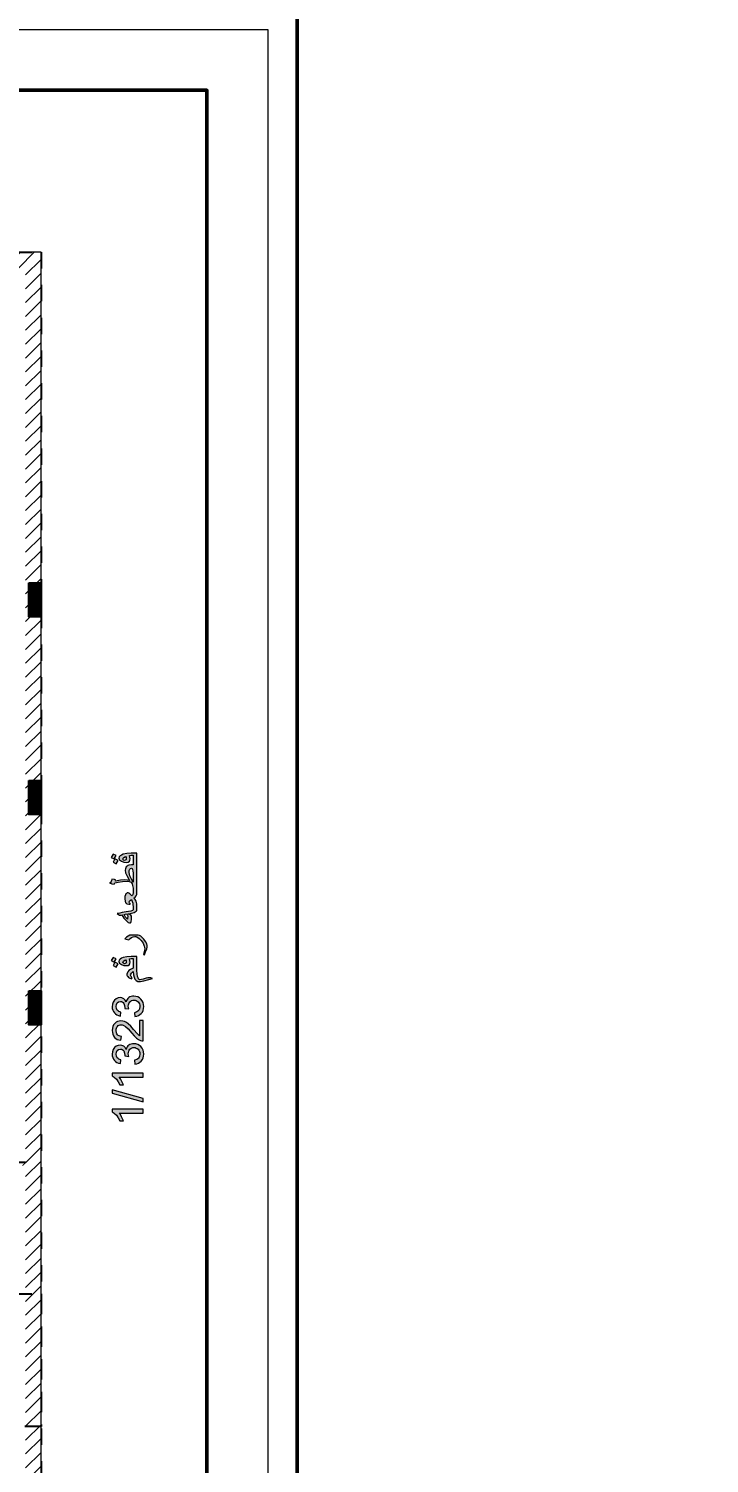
# Model space of a CAD drawing. Header units: inches. Extents: x -279 to 561, y -345 to 342.
# Drawn here: x -156.84 to -152.67, y 59.27 to 68.06 of the extents above; entities that cross this region are included whole.
import ezdxf

# ---------------------------------------------------------------- set-up
doc = ezdxf.new("R2010")
doc.units = ezdxf.units.IN
doc.header["$LTSCALE"] = 0.5
doc.header["$MEASUREMENT"] = 0
doc.linetypes.add('$0$HIDDEN', pattern=[0.375, 0.25, -0.125])
for name, color, linetype, lineweight in [('.', 14, 'Continuous', 9), ('A-GENM', 13, 'Continuous', 9), ('A-WALL', 113, 'Continuous', 13), ('columns', 5, 'Continuous', 30), ('G-ANNO-HLIN', 5, 'Continuous', 50)]:
    doc.layers.add(name, color=color, linetype=linetype, lineweight=lineweight)
for name, color, linetype in [('0.FLAT 25', 211, 'Continuous'), ('CADER', 7, 'Continuous'), ('COULMN', 5, 'Continuous'), ('DIM_LINES', 7, 'Continuous'), ('S-DIM', 7, 'Continuous')]:
    doc.layers.add(name, color=color, linetype=linetype)
doc.styles.add('EHAB', font='xarb.shx')
doc.styles.get("Standard").update_dxf_attribs({"font": 'arial.ttf'})
doc.dimstyles.new('EHAB', dxfattribs={"dimtxt": 0.3, "dimasz": 0.1, "dimexe": 0.18, "dimexo": 0.5, "dimgap": 0.001, "dimtad": 0, "dimzin": 0, "dimdsep": 46, "dimtxsty": 'EHAB', "dimblk": 'ARCHTICK', "dimcen": 0.09, "dimse1": 1, "dimse2": 1, "dimclrd": 1, "dimclre": 4, "dimclrt": 5, "dimadec": 0, "dimazin": 0, "dimtfac": 1, "dimtofl": 0, "dimtmove": 1, "dimatfit": 3, "dimldrblk": 'OBLIQUE', "dimfxl": 1, "dimtolj": 1, "dimtzin": 0, "dimarcsym": 0})
doc.dimstyles.get("Standard").update_dxf_attribs({"dimtxt": 0.18, "dimasz": 0.18, "dimexe": 0.18, "dimexo": 0.0625, "dimgap": 0.09, "dimtad": 0, "dimtih": 1, "dimtoh": 1, "dimzin": 0, "dimdsep": 46, "dimtxsty": 'Standard', "dimcen": 0.09, "dimadec": 0, "dimazin": 0, "dimtfac": 1, "dimtofl": 0, "dimtmove": 0, "dimatfit": 3, "dimfxl": 1, "dimtolj": 1, "dimtzin": 0, "dimarcsym": 0})

# ---------------------------------------------------------------- blocks, each defined once
blk = doc.blocks.new('fbv b')
at = {"layer": '.'}
h = blk.add_hatch(dxfattribs=at)
h.set_pattern_fill('ANSI31', color=8, scale=0.05)
h.set_pattern_definition([(45, (33, 0), (-0.1122532, 0.1122532), [])])
h.paths.add_polyline_path([(1.127, 9.159), (-18.853, 9.159), (-18.853, -15.841), (1.127, -15.841)])
h.paths.add_polyline_path([(0.877, -15.591), (-18.603, -15.591), (-18.603, 8.909), (0.877, 8.909)], flags=16)
at = {"layer": 'columns'}
h = blk.add_hatch(dxfattribs=at)
h.set_pattern_fill('ANSI31', color=3, scale=0.2, angle=-1260)
h.set_pattern_definition([(224.999999994, (401342.58777, 809072.852344), (0.01767766952786, -0.0176776695315), [])])
h.paths.add_polyline_path([(0.927, 3.259), (1.127, 3.259), (1.127, 3.809), (0.927, 3.809)])
h = blk.add_hatch(dxfattribs=at)
h.set_pattern_fill('ANSI31', color=3, scale=0.2, angle=-1260)
h.set_pattern_definition([(224.999999994, (401342.58777, 809069.652344), (0.01767766952786, -0.0176776695315), [])])
h.paths.add_polyline_path([(0.927, 0.059), (1.127, 0.059), (1.127, 0.609), (0.927, 0.609)])
h = blk.add_hatch(dxfattribs=at)
h.set_pattern_fill('ANSI31', color=3, scale=0.2, angle=-1260)
h.set_pattern_definition([(224.999999994, (401342.58777, 809066.252344), (0.01767766952786, -0.0176776695315), [])])
h.paths.add_polyline_path([(0.927, -3.341), (1.127, -3.341), (1.127, -2.791), (0.927, -2.791)])
at = {"color": 1, "linetype": '$0$HIDDEN'}
blk.add_lwpolyline([(-18.853, 9.159), (1.127, 9.159), (1.127, -15.841), (-18.853, -15.841)], close=True, dxfattribs=at)
at = {"layer": 'COULMN', "color": 3}
for points in [[(0.927, 3.809), (1.127, 3.809), (1.127, 3.259), (0.927, 3.259)], [(0.927, 0.609), (1.127, 0.609), (1.127, 0.059), (0.927, 0.059)], [(0.927, -2.791), (1.127, -2.791), (1.127, -3.341), (0.927, -3.341)]]:
    blk.add_lwpolyline(points, close=True, dxfattribs=at)
blk = doc.blocks.new('_ArchTick')
at = {"color": 0, "linetype": 'ByBlock', "const_width": 0.15}
blk.add_lwpolyline([(-0.5, -0.5), (0.5, 0.5)], dxfattribs=at)
blk = doc.blocks.new('*D498')
at = {"layer": 'Defpoints', "color": 0, "transparency": 16777216}
for p in [(-18.606, -89.367), (-16.856, -89.272), (-16.856, -89.367)]:
    blk.add_point(p, dxfattribs=at)
at = {"layer": 'DIM_LINES', "color": 1, "lineweight": -2, "transparency": 16777216}
for p, q in [((-18.606, -89.272), (-18.161, -89.272)), ((-16.856, -89.272), (-17.302, -89.272))]:
    blk.add_line(p, q, dxfattribs=at)
at = {"layer": 'DIM_LINES', "color": 1, "lineweight": -2, "transparency": 16777216, "xscale": 0.1, "yscale": 0.1, "zscale": 0.1, "rotation": 180}
blk.add_blockref('_ArchTick', (-18.606, -89.272), dxfattribs=at)
at = {"layer": 'DIM_LINES', "color": 1, "lineweight": -2, "transparency": 16777216, "xscale": 0.1, "yscale": 0.1, "zscale": 0.1}
blk.add_blockref('_ArchTick', (-16.856, -89.272), dxfattribs=at)
at = {"layer": 'DIM_LINES', "color": 5, "transparency": 16777216, "insert": (-17.731, -89.272), "char_height": 0.3, "attachment_point": 5, "style": 'EHAB'}
blk.add_mtext('\\A1;1.75', dxfattribs=at)
blk = doc.blocks.new('_Oblique')
at = {"color": 0, "linetype": 'ByBlock', "lineweight": -2}
blk.add_line((-0.5, -0.5), (0.5, 0.5), dxfattribs=at)
blk = doc.blocks.new('*D1071')
at = {"color": 0, "linetype": 'ByBlock', "lineweight": -2, "transparency": 16777216}
for p, q in [((558.6522, 342.2788), (558.6522, 342.4729)), ((560.6522, 342.2788), (560.6522, 342.4729)), ((558.8322, 342.2929), (559.1722, 342.2929)), ((560.4722, 342.2929), (560.1322, 342.2929))]:
    blk.add_line(p, q, dxfattribs=at)
at = {"color": 0, "linetype": 'ByBlock', "transparency": 16777216}
for points in [[(558.8322, 342.3229), (558.8322, 342.2629), (558.6522, 342.2929)], [(560.4722, 342.3229), (560.4722, 342.2629), (560.6522, 342.2929)]]:
    blk.add_solid(points, dxfattribs=at)
at = {"layer": 'Defpoints', "color": 0, "linetype": 'ByBlock', "transparency": 16777216}
for p in [(560.6522, 342.2929), (558.6522, 342.2163), (560.6522, 342.2163)]:
    blk.add_point(p, dxfattribs=at)
at = {"layer": 'Defpoints', "color": 0, "ltscale": 0.5, "transparency": 16777216}
for p in [(-209.5, -305.36), (-209.5, -305.81), (-209.5, -305.81)]:
    blk.add_point(p, dxfattribs=at)
at = {"layer": 'S-DIM', "color": 0, "lineweight": -2, "ltscale": 0.5, "transparency": 16777216}
for p, q in [((-209.5, -305.18), (-209.5, -305)), ((-209.5625, -305.36), (-209.68, -305.36)), ((-209.5625, -305.81), (-209.68, -305.81)), ((-209.5, -305.99), (-209.5, -306.17))]:
    blk.add_line(p, q, dxfattribs=at)
at = {"layer": 'S-DIM', "color": 0, "ltscale": 0.5, "transparency": 16777216}
for points in [[(-209.53, -305.18), (-209.47, -305.18), (-209.5, -305.36)], [(-209.53, -305.99), (-209.47, -305.99), (-209.5, -305.81)]]:
    blk.add_solid(points, dxfattribs=at)
at = {"color": 0, "linetype": 'ByBlock', "transparency": 16777216, "insert": (559.6522, 342.2929), "char_height": 0.18, "attachment_point": 5}
blk.add_mtext('\\A1;2.0000', dxfattribs=at)
at = {"layer": 'S-DIM', "color": 0, "ltscale": 0.5, "transparency": 16777216, "insert": (-209.5, -305.585), "char_height": 0.18, "attachment_point": 5}
blk.add_mtext('\\A1;0.45', dxfattribs=at)
blk = doc.blocks.new('TGG')
at = {"layer": 'A-GENM'}
h = blk.add_hatch(color=7, dxfattribs=at)
h.paths.add_polyline_path([(-15.16, -85.395), (-15.152, -85.388), (-15.146, -85.369), (-15.141, -85.339), (-15.14, -85.304), (-15.143, -85.287), (-15.153, -85.271), (-15.17, -85.257), (-15.192, -85.245), (-15.141, -85.236), (-15.101, -85.224), (-15.08, -85.214), (-15.065, -85.204), (-15.056, -85.194), (-15.053, -85.181), (-15.053, -85.128), (-15.057, -85.084), (-15.068, -85.045), (-15.083, -85.017), (-15.102, -84.992), (-15.081, -84.977), (-15.065, -84.954), (-15.056, -84.932), (-15.053, -84.91), (-15.053, -84.264), (-15.145, -84.264), (-15.216, -84.269), (-15.276, -84.283), (-15.306, -84.296), (-15.327, -84.31), (-15.34, -84.327), (-15.344, -84.347), (-15.341, -84.362), (-15.334, -84.375), (-15.321, -84.386), (-15.303, -84.397), (-15.264, -84.409), (-15.219, -84.414), (-15.194, -84.409), (-15.176, -84.396), (-15.167, -84.378), (-15.163, -84.356), (-15.168, -84.329), (-15.176, -84.303), (-15.147, -84.298), (-15.116, -84.296), (-15.116, -84.453), (-15.142, -84.453), (-15.184, -84.458), (-15.2, -84.465), (-15.214, -84.474), (-15.226, -84.487), (-15.235, -84.502), (-15.24, -84.521), (-15.242, -84.543), (-15.236, -84.582), (-15.218, -84.629), (-15.175, -84.706), (-15.206, -84.7), (-15.256, -84.696), (-15.322, -84.703), (-15.399, -84.72), (-15.395, -84.701), (-15.418, -84.694), (-15.462, -84.688), (-15.465, -84.709), (-15.471, -84.725), (-15.482, -84.739), (-15.496, -84.747), (-15.459, -84.76), (-15.42, -84.767), (-15.41, -84.743), (-15.346, -84.732), (-15.286, -84.724), (-15.21, -84.72), (-15.179, -84.723), (-15.149, -84.734), (-15.133, -84.762), (-15.123, -84.787), (-15.118, -84.808), (-15.117, -84.831), (-15.117, -84.911), (-15.122, -84.935), (-15.127, -84.947), (-15.135, -84.955), (-15.167, -84.921), (-15.185, -84.911), (-15.198, -84.908), (-15.212, -84.911), (-15.222, -84.916), (-15.232, -84.926), (-15.239, -84.94), (-15.247, -84.969), (-15.25, -85.004), (-15.246, -85.043), (-15.237, -85.068), (-15.228, -85.077), (-15.216, -85.083), (-15.184, -85.089), (-15.163, -85.089), (-15.163, -85.081), (-15.176, -85.07), (-15.179, -85.058), (-15.175, -85.045), (-15.165, -85.033), (-15.144, -85.018), (-15.131, -85.046), (-15.122, -85.074), (-15.118, -85.1), (-15.116, -85.136), (-15.116, -85.182), (-15.119, -85.187), (-15.126, -85.193), (-15.153, -85.203), (-15.228, -85.217), (-15.29, -85.227), (-15.346, -85.237), (-15.375, -85.242), (-15.351, -85.26), (-15.338, -85.267), (-15.325, -85.269), (-15.297, -85.263), (-15.266, -85.315), (-15.23, -85.357), (-15.211, -85.374), (-15.193, -85.385), (-15.176, -85.392)], flags=0)
h.paths.add_polyline_path([(-15.209, -85.332), (-15.224, -85.319), (-15.237, -85.303), (-15.258, -85.257), (-15.223, -85.25), (-15.208, -85.269), (-15.203, -85.289), (-15.204, -85.315)], flags=0)
h.paths.add_polyline_path([(-15.116, -84.734), (-15.143, -84.689), (-15.168, -84.633), (-15.176, -84.603), (-15.179, -84.576), (-15.177, -84.547), (-15.17, -84.526), (-15.159, -84.512), (-15.143, -84.508), (-15.131, -84.513), (-15.123, -84.528), (-15.118, -84.553), (-15.116, -84.587), (-15.116, -84.641)], flags=0)
h.paths.add_polyline_path([(-15.389, -84.437), (-15.36, -84.383), (-15.409, -84.359), (-15.438, -84.412)], flags=0)
h.paths.add_polyline_path([(-15.254, -84.382), (-15.273, -84.377), (-15.279, -84.37), (-15.281, -84.362), (-15.277, -84.349), (-15.263, -84.336), (-15.238, -84.321), (-15.229, -84.338), (-15.226, -84.354), (-15.228, -84.366), (-15.233, -84.375), (-15.242, -84.38)], flags=0)
h.paths.add_polyline_path([(-15.42, -84.359), (-15.391, -84.305), (-15.441, -84.28), (-15.469, -84.334)], flags=0)
for points in [[(-14.932, -85.913), (-14.913, -85.863), (-14.896, -85.812), (-14.89, -85.785), (-14.889, -85.761), (-14.895, -85.731), (-14.913, -85.694), (-14.941, -85.655), (-14.974, -85.623), (-14.993, -85.609), (-15.013, -85.599), (-15.034, -85.593), (-15.051, -85.591), (-15.133, -85.591), (-15.167, -85.595), (-15.198, -85.607), (-15.224, -85.624), (-15.25, -85.65), (-15.187, -85.669), (-15.163, -85.648), (-15.14, -85.631), (-15.112, -85.619), (-15.085, -85.614), (-15.069, -85.616), (-15.053, -85.622), (-15.017, -85.645), (-14.983, -85.68), (-14.955, -85.72), (-14.935, -85.768), (-14.93, -85.791), (-14.928, -85.814), (-14.934, -85.859), (-14.945, -85.907)], [(-15.085, -86.909), (-15.055, -86.904), (-15.028, -86.894), (-15.004, -86.879), (-14.983, -86.859), (-14.966, -86.836), (-14.953, -86.81), (-14.946, -86.781), (-14.944, -86.749), (-14.946, -86.714), (-14.955, -86.682), (-14.97, -86.653), (-14.99, -86.628), (-15.014, -86.607), (-15.041, -86.592), (-15.07, -86.583), (-15.102, -86.58), (-15.126, -86.581), (-15.147, -86.586), (-15.166, -86.593), (-15.184, -86.604), (-15.199, -86.617), (-15.211, -86.633), (-15.22, -86.651), (-15.227, -86.672), (-15.245, -86.642), (-15.268, -86.621), (-15.296, -86.608), (-15.326, -86.603), (-15.359, -86.608), (-15.389, -86.622), (-15.416, -86.644), (-15.437, -86.675), (-15.449, -86.711), (-15.454, -86.75), (-15.452, -86.779), (-15.445, -86.805), (-15.434, -86.829), (-15.419, -86.85), (-15.4, -86.868), (-15.377, -86.883), (-15.346, -86.895), (-15.32, -86.901), (-15.312, -86.839), (-15.347, -86.828), (-15.36, -86.819), (-15.371, -86.808), (-15.386, -86.781), (-15.391, -86.748), (-15.386, -86.715), (-15.372, -86.689), (-15.35, -86.672), (-15.322, -86.666), (-15.305, -86.668), (-15.29, -86.674), (-15.277, -86.684), (-15.267, -86.698), (-15.253, -86.731), (-15.249, -86.769), (-15.25, -86.779), (-15.187, -86.786), (-15.194, -86.742), (-15.192, -86.721), (-15.187, -86.702), (-15.179, -86.686), (-15.168, -86.671), (-15.154, -86.658), (-15.139, -86.65), (-15.122, -86.644), (-15.103, -86.642), (-15.083, -86.644), (-15.065, -86.65), (-15.049, -86.658), (-15.034, -86.671), (-15.022, -86.686), (-15.013, -86.704), (-15.008, -86.724), (-15.006, -86.747), (-15.011, -86.784), (-15.018, -86.799), (-15.027, -86.812), (-15.038, -86.823), (-15.053, -86.832), (-15.093, -86.847)], [(-14.951, -87.302), (-14.951, -86.972), (-15.014, -86.972), (-15.014, -87.219), (-15.046, -87.19), (-15.107, -87.118), (-15.155, -87.064), (-15.193, -87.028), (-15.224, -87.006), (-15.254, -86.991), (-15.284, -86.983), (-15.314, -86.98), (-15.346, -86.984), (-15.368, -86.99), (-15.392, -87.003), (-15.414, -87.021), (-15.431, -87.044), (-15.444, -87.07), (-15.451, -87.1), (-15.454, -87.134), (-15.451, -87.167), (-15.445, -87.197), (-15.433, -87.223), (-15.418, -87.246), (-15.397, -87.264), (-15.373, -87.279), (-15.345, -87.288), (-15.312, -87.294), (-15.305, -87.231), (-15.324, -87.229), (-15.341, -87.224), (-15.355, -87.216), (-15.368, -87.205), (-15.378, -87.191), (-15.385, -87.174), (-15.391, -87.135), (-15.389, -87.115), (-15.385, -87.098), (-15.378, -87.082), (-15.367, -87.068), (-15.355, -87.057), (-15.341, -87.049), (-15.326, -87.044), (-15.31, -87.043), (-15.292, -87.044), (-15.275, -87.05), (-15.239, -87.07), (-15.194, -87.11), (-15.134, -87.178), (-15.096, -87.224), (-15.061, -87.257), (-15.029, -87.28), (-14.995, -87.295), (-14.974, -87.3)], [(-15.085, -87.678), (-15.055, -87.673), (-15.028, -87.663), (-15.004, -87.648), (-14.983, -87.629), (-14.966, -87.605), (-14.953, -87.579), (-14.946, -87.55), (-14.944, -87.518), (-14.946, -87.483), (-14.955, -87.451), (-14.97, -87.423), (-14.99, -87.397), (-15.014, -87.376), (-15.041, -87.361), (-15.07, -87.352), (-15.102, -87.349), (-15.126, -87.35), (-15.147, -87.355), (-15.166, -87.362), (-15.184, -87.373), (-15.199, -87.386), (-15.211, -87.402), (-15.22, -87.42), (-15.227, -87.441), (-15.245, -87.411), (-15.268, -87.39), (-15.296, -87.377), (-15.326, -87.372), (-15.359, -87.377), (-15.389, -87.391), (-15.416, -87.413), (-15.437, -87.444), (-15.449, -87.48), (-15.454, -87.519), (-15.452, -87.548), (-15.445, -87.574), (-15.434, -87.598), (-15.419, -87.619), (-15.4, -87.637), (-15.377, -87.652), (-15.346, -87.664), (-15.32, -87.671), (-15.312, -87.608), (-15.347, -87.597), (-15.36, -87.588), (-15.371, -87.577), (-15.386, -87.55), (-15.391, -87.517), (-15.386, -87.484), (-15.372, -87.458), (-15.35, -87.441), (-15.322, -87.435), (-15.305, -87.437), (-15.29, -87.443), (-15.277, -87.453), (-15.267, -87.467), (-15.253, -87.5), (-15.249, -87.538), (-15.25, -87.548), (-15.187, -87.555), (-15.194, -87.511), (-15.192, -87.49), (-15.187, -87.472), (-15.179, -87.455), (-15.168, -87.44), (-15.154, -87.427), (-15.139, -87.419), (-15.122, -87.413), (-15.103, -87.412), (-15.083, -87.413), (-15.065, -87.419), (-15.049, -87.428), (-15.034, -87.44), (-15.022, -87.455), (-15.013, -87.473), (-15.008, -87.493), (-15.006, -87.516), (-15.011, -87.553), (-15.018, -87.568), (-15.027, -87.581), (-15.038, -87.592), (-15.053, -87.602), (-15.093, -87.616)], [(-15.328, -88.016), (-15.269, -88.016), (-15.301, -87.95), (-15.322, -87.917), (-15.343, -87.89), (-14.951, -87.89), (-14.951, -87.828), (-15.454, -87.828), (-15.454, -87.868), (-15.421, -87.89), (-15.387, -87.924), (-15.355, -87.967)], [(-14.951, -88.291), (-14.951, -88.234), (-15.454, -88.093), (-15.454, -88.149), (-15.034, -88.267)], [(-15.328, -88.597), (-15.269, -88.597), (-15.301, -88.531), (-15.322, -88.497), (-15.343, -88.471), (-14.951, -88.471), (-14.951, -88.408), (-15.454, -88.408), (-15.454, -88.449), (-15.421, -88.471), (-15.387, -88.505), (-15.355, -88.547)]]:
    blk.add_hatch(color=7, dxfattribs=at).paths.add_polyline_path(points, flags=0)
h = blk.add_hatch(color=7, dxfattribs=at)
h.paths.add_polyline_path([(-14.997, -86.344), (-14.943, -86.333), (-14.802, -86.293), (-14.83, -86.284), (-14.854, -86.281), (-14.877, -86.283), (-14.903, -86.289), (-14.955, -86.305), (-14.98, -86.311), (-15.004, -86.313), (-15.016, -86.31), (-15.026, -86.3), (-15.035, -86.283), (-15.043, -86.261), (-15.051, -86.216), (-15.053, -86.148), (-15.053, -85.936), (-15.145, -85.936), (-15.216, -85.941), (-15.276, -85.955), (-15.306, -85.967), (-15.327, -85.982), (-15.34, -85.999), (-15.344, -86.019), (-15.341, -86.033), (-15.334, -86.046), (-15.321, -86.058), (-15.303, -86.068), (-15.264, -86.081), (-15.219, -86.085), (-15.194, -86.081), (-15.176, -86.068), (-15.167, -86.05), (-15.163, -86.028), (-15.168, -86.001), (-15.176, -85.974), (-15.147, -85.969), (-15.116, -85.968), (-15.116, -86.125), (-15.16, -86.15), (-15.183, -86.167), (-15.201, -86.184), (-15.214, -86.205), (-15.218, -86.225), (-15.216, -86.239), (-15.211, -86.252), (-15.202, -86.264), (-15.189, -86.275), (-15.168, -86.287), (-15.141, -86.297), (-15.132, -86.281), (-15.149, -86.262), (-15.156, -86.241), (-15.152, -86.223), (-15.142, -86.206), (-15.116, -86.179), (-15.109, -86.232), (-15.101, -86.27), (-15.086, -86.303), (-15.066, -86.326), (-15.034, -86.34)], flags=0)
h.paths.add_polyline_path([(-15.389, -86.109), (-15.36, -86.055), (-15.409, -86.03), (-15.438, -86.083)], flags=0)
h.paths.add_polyline_path([(-15.254, -86.054), (-15.273, -86.048), (-15.279, -86.042), (-15.281, -86.034), (-15.277, -86.021), (-15.263, -86.008), (-15.238, -85.993), (-15.229, -86.009), (-15.226, -86.025), (-15.228, -86.038), (-15.233, -86.047), (-15.242, -86.052)], flags=0)
h.paths.add_polyline_path([(-15.42, -86.03), (-15.391, -85.976), (-15.441, -85.952), (-15.469, -86.005)], flags=0)
at = {"layer": '0.FLAT 25', "color": 1, "linetype": '$0$HIDDEN'}
blk.add_lwpolyline([(-18.606, -93.545), (-18.606, -91.395), (-16.606, -91.395), (-16.606, -93.545)], close=True, dxfattribs=at)
at = {"layer": 'A-GENM', "color": 7}
for p, q in [((-15.216, -84.269), (-15.276, -84.283)), ((-15.145, -84.264), (-15.216, -84.269)), ((-15.053, -84.264), (-15.145, -84.264)), ((-15.053, -84.453), (-15.053, -84.264)), ((-15.441, -84.28), (-15.469, -84.334)), ((-15.469, -84.334), (-15.42, -84.359)), ((-15.391, -84.305), (-15.441, -84.28)), ((-15.409, -84.359), (-15.438, -84.412)), ((-15.438, -84.412), (-15.389, -84.437)), ((-15.42, -84.359), (-15.391, -84.305)), ((-15.36, -84.383), (-15.409, -84.359)), ((-15.389, -84.437), (-15.36, -84.383)), ((-15.34, -84.327), (-15.344, -84.347)), ((-15.344, -84.347), (-15.341, -84.362)), ((-15.341, -84.362), (-15.334, -84.375)), ((-15.327, -84.31), (-15.34, -84.327)), ((-15.334, -84.375), (-15.321, -84.386)), ((-15.306, -84.296), (-15.327, -84.31)), ((-15.321, -84.386), (-15.303, -84.397)), ((-15.276, -84.283), (-15.306, -84.296)), ((-15.303, -84.397), (-15.264, -84.409)), ((-15.281, -84.362), (-15.277, -84.349)), ((-15.279, -84.37), (-15.281, -84.362)), ((-15.273, -84.377), (-15.279, -84.37)), ((-15.277, -84.349), (-15.263, -84.336)), ((-15.254, -84.382), (-15.273, -84.377)), ((-15.264, -84.409), (-15.219, -84.414)), ((-15.263, -84.336), (-15.238, -84.321)), ((-15.242, -84.38), (-15.254, -84.382)), ((-15.233, -84.375), (-15.242, -84.38)), ((-15.235, -84.502), (-15.24, -84.521)), ((-15.238, -84.321), (-15.229, -84.338)), ((-15.226, -84.487), (-15.235, -84.502)), ((-15.228, -84.366), (-15.233, -84.375)), ((-15.229, -84.338), (-15.226, -84.354)), ((-15.226, -84.354), (-15.228, -84.366)), ((-15.214, -84.474), (-15.226, -84.487)), ((-15.219, -84.414), (-15.194, -84.409)), ((-15.2, -84.465), (-15.214, -84.474)), ((-15.184, -84.458), (-15.2, -84.465)), ((-15.194, -84.409), (-15.176, -84.396)), ((-15.142, -84.453), (-15.184, -84.458)), ((-15.176, -84.303), (-15.147, -84.298)), ((-15.168, -84.329), (-15.176, -84.303)), ((-15.176, -84.396), (-15.167, -84.378)), ((-15.163, -84.356), (-15.168, -84.329)), ((-15.167, -84.378), (-15.163, -84.356)), ((-15.159, -84.512), (-15.143, -84.508)), ((-15.147, -84.298), (-15.116, -84.296)), ((-15.143, -84.508), (-15.131, -84.513)), ((-15.116, -84.453), (-15.142, -84.453)), ((-15.116, -84.296), (-15.116, -84.453)), ((-15.053, -84.476), (-15.053, -84.453)), ((-15.053, -84.861), (-15.053, -84.476)), ((-15.482, -84.739), (-15.496, -84.747)), ((-15.471, -84.725), (-15.482, -84.739)), ((-15.465, -84.709), (-15.471, -84.725)), ((-15.462, -84.688), (-15.465, -84.709)), ((-15.418, -84.694), (-15.462, -84.688)), ((-15.395, -84.701), (-15.418, -84.694)), ((-15.41, -84.743), (-15.358, -84.734)), ((-15.322, -84.703), (-15.399, -84.72)), ((-15.399, -84.72), (-15.398, -84.715)), ((-15.398, -84.715), (-15.395, -84.701)), ((-15.358, -84.734), (-15.286, -84.724)), ((-15.256, -84.696), (-15.322, -84.703)), ((-15.286, -84.724), (-15.21, -84.72)), ((-15.206, -84.7), (-15.256, -84.696)), ((-15.24, -84.521), (-15.242, -84.543)), ((-15.242, -84.543), (-15.236, -84.582)), ((-15.236, -84.582), (-15.218, -84.629)), ((-15.218, -84.629), (-15.175, -84.706)), ((-15.21, -84.72), (-15.179, -84.723)), ((-15.175, -84.706), (-15.206, -84.7)), ((-15.179, -84.576), (-15.177, -84.547)), ((-15.176, -84.603), (-15.179, -84.576)), ((-15.179, -84.723), (-15.149, -84.734)), ((-15.177, -84.547), (-15.17, -84.526)), ((-15.168, -84.633), (-15.176, -84.603)), ((-15.17, -84.526), (-15.159, -84.512)), ((-15.143, -84.689), (-15.168, -84.633)), ((-15.149, -84.734), (-15.133, -84.762)), ((-15.116, -84.734), (-15.143, -84.689)), ((-15.131, -84.513), (-15.123, -84.528)), ((-15.123, -84.528), (-15.118, -84.553)), ((-15.118, -84.553), (-15.116, -84.587)), ((-15.116, -84.587), (-15.116, -84.734)), ((-15.496, -84.747), (-15.459, -84.76)), ((-15.459, -84.76), (-15.42, -84.767)), ((-15.42, -84.767), (-15.41, -84.743)), ((-15.247, -84.969), (-15.25, -85.004)), ((-15.239, -84.94), (-15.247, -84.969)), ((-15.232, -84.926), (-15.239, -84.94)), ((-15.222, -84.916), (-15.232, -84.926)), ((-15.211, -84.91), (-15.222, -84.916)), ((-15.198, -84.908), (-15.211, -84.91)), ((-15.183, -84.911), (-15.198, -84.908)), ((-15.167, -84.921), (-15.183, -84.911)), ((-15.135, -84.955), (-15.167, -84.921)), ((-15.127, -84.947), (-15.135, -84.955)), ((-15.133, -84.762), (-15.123, -84.787)), ((-15.122, -84.935), (-15.127, -84.947)), ((-15.123, -84.787), (-15.118, -84.808)), ((-15.116, -84.91), (-15.122, -84.935)), ((-15.118, -84.808), (-15.117, -84.831)), ((-15.117, -84.831), (-15.116, -84.884)), ((-15.116, -84.884), (-15.116, -84.91)), ((-15.081, -84.977), (-15.065, -84.954)), ((-15.065, -84.954), (-15.056, -84.932)), ((-15.056, -84.932), (-15.053, -84.91)), ((-15.053, -84.884), (-15.053, -84.861)), ((-15.053, -84.91), (-15.053, -84.884)), ((-15.25, -85.004), (-15.246, -85.043)), ((-15.246, -85.043), (-15.237, -85.068)), ((-15.237, -85.068), (-15.228, -85.077)), ((-15.228, -85.077), (-15.216, -85.083)), ((-15.153, -85.203), (-15.228, -85.217)), ((-15.216, -85.083), (-15.184, -85.089)), ((-15.184, -85.089), (-15.163, -85.089)), ((-15.179, -85.058), (-15.175, -85.045)), ((-15.176, -85.07), (-15.179, -85.058)), ((-15.163, -85.081), (-15.176, -85.07)), ((-15.175, -85.045), (-15.165, -85.033)), ((-15.165, -85.033), (-15.144, -85.018)), ((-15.163, -85.089), (-15.163, -85.081)), ((-15.126, -85.193), (-15.153, -85.203)), ((-15.144, -85.018), (-15.131, -85.046)), ((-15.131, -85.046), (-15.122, -85.074)), ((-15.119, -85.187), (-15.126, -85.193)), ((-15.122, -85.074), (-15.118, -85.1)), ((-15.116, -85.182), (-15.119, -85.187)), ((-15.118, -85.1), (-15.116, -85.128)), ((-15.116, -85.128), (-15.116, -85.136)), ((-15.116, -85.136), (-15.116, -85.159)), ((-15.116, -85.159), (-15.116, -85.182)), ((-15.102, -84.992), (-15.081, -84.977)), ((-15.083, -85.017), (-15.102, -84.992)), ((-15.068, -85.045), (-15.083, -85.017)), ((-15.08, -85.214), (-15.065, -85.204)), ((-15.057, -85.084), (-15.068, -85.045)), ((-15.065, -85.204), (-15.056, -85.194)), ((-15.053, -85.128), (-15.057, -85.084)), ((-15.056, -85.194), (-15.053, -85.182)), ((-15.053, -85.136), (-15.053, -85.128)), ((-15.053, -85.159), (-15.053, -85.136)), ((-15.053, -85.182), (-15.053, -85.159)), ((-15.332, -85.235), (-15.375, -85.242)), ((-15.375, -85.242), (-15.351, -85.26)), ((-15.351, -85.26), (-15.338, -85.267)), ((-15.338, -85.267), (-15.325, -85.269)), ((-15.29, -85.227), (-15.332, -85.235)), ((-15.325, -85.269), (-15.311, -85.267)), ((-15.311, -85.267), (-15.297, -85.263)), ((-15.297, -85.263), (-15.266, -85.315)), ((-15.228, -85.217), (-15.29, -85.227)), ((-15.266, -85.315), (-15.23, -85.357)), ((-15.258, -85.257), (-15.223, -85.25)), ((-15.237, -85.303), (-15.258, -85.257)), ((-15.224, -85.319), (-15.237, -85.303)), ((-15.23, -85.357), (-15.211, -85.374)), ((-15.209, -85.332), (-15.224, -85.319)), ((-15.223, -85.25), (-15.208, -85.269)), ((-15.211, -85.374), (-15.193, -85.385)), ((-15.204, -85.315), (-15.209, -85.332)), ((-15.208, -85.269), (-15.203, -85.289)), ((-15.203, -85.289), (-15.204, -85.315)), ((-15.193, -85.385), (-15.176, -85.392)), ((-15.192, -85.245), (-15.141, -85.236)), ((-15.17, -85.257), (-15.192, -85.245)), ((-15.176, -85.392), (-15.16, -85.395)), ((-15.153, -85.271), (-15.17, -85.257)), ((-15.16, -85.395), (-15.152, -85.388)), ((-15.143, -85.287), (-15.153, -85.271)), ((-15.152, -85.388), (-15.146, -85.369)), ((-15.146, -85.369), (-15.141, -85.339)), ((-15.14, -85.304), (-15.143, -85.287)), ((-15.141, -85.236), (-15.101, -85.224)), ((-15.141, -85.339), (-15.14, -85.304)), ((-15.101, -85.224), (-15.08, -85.214)), ((-15.224, -85.624), (-15.25, -85.65)), ((-15.25, -85.65), (-15.187, -85.669)), ((-15.198, -85.607), (-15.224, -85.624)), ((-15.167, -85.595), (-15.198, -85.607)), ((-15.187, -85.669), (-15.163, -85.648)), ((-15.133, -85.591), (-15.167, -85.595)), ((-15.163, -85.648), (-15.14, -85.631)), ((-15.14, -85.631), (-15.112, -85.619)), ((-15.051, -85.591), (-15.133, -85.591)), ((-15.112, -85.619), (-15.085, -85.614)), ((-15.085, -85.614), (-15.069, -85.616)), ((-15.069, -85.616), (-15.053, -85.622)), ((-15.053, -85.622), (-15.017, -85.645)), ((-15.032, -85.593), (-15.051, -85.591)), ((-15.013, -85.599), (-15.032, -85.593)), ((-15.017, -85.645), (-14.983, -85.68)), ((-14.993, -85.609), (-15.013, -85.599)), ((-14.974, -85.623), (-14.993, -85.609)), ((-14.941, -85.655), (-14.974, -85.623)), ((-14.913, -85.694), (-14.941, -85.655)), ((-14.983, -85.68), (-14.955, -85.72)), ((-14.955, -85.72), (-14.935, -85.768)), ((-14.934, -85.859), (-14.945, -85.907)), ((-14.935, -85.768), (-14.93, -85.791)), ((-14.928, -85.814), (-14.934, -85.859)), ((-14.932, -85.913), (-14.913, -85.863)), ((-14.93, -85.791), (-14.928, -85.814)), ((-14.895, -85.731), (-14.913, -85.694)), ((-14.913, -85.863), (-14.896, -85.812)), ((-14.896, -85.812), (-14.89, -85.785)), ((-14.889, -85.761), (-14.895, -85.731)), ((-14.89, -85.785), (-14.889, -85.761)), ((-15.441, -85.952), (-15.469, -86.005)), ((-15.469, -86.005), (-15.42, -86.03)), ((-15.391, -85.976), (-15.441, -85.952)), ((-15.409, -86.03), (-15.438, -86.083)), ((-15.438, -86.083), (-15.389, -86.109)), ((-15.42, -86.03), (-15.391, -85.976)), ((-15.36, -86.055), (-15.409, -86.03)), ((-15.389, -86.109), (-15.36, -86.055)), ((-15.34, -85.999), (-15.344, -86.019)), ((-15.344, -86.019), (-15.341, -86.033)), ((-15.341, -86.033), (-15.334, -86.046)), ((-15.327, -85.982), (-15.34, -85.999)), ((-15.334, -86.046), (-15.321, -86.058)), ((-15.306, -85.967), (-15.327, -85.982)), ((-15.321, -86.058), (-15.303, -86.068)), ((-15.276, -85.955), (-15.306, -85.967)), ((-15.303, -86.068), (-15.264, -86.081)), ((-15.281, -86.034), (-15.277, -86.021)), ((-15.279, -86.042), (-15.281, -86.034)), ((-15.273, -86.048), (-15.279, -86.042)), ((-15.277, -86.021), (-15.263, -86.008)), ((-15.216, -85.941), (-15.276, -85.955)), ((-15.254, -86.054), (-15.273, -86.048)), ((-15.264, -86.081), (-15.219, -86.085)), ((-15.263, -86.008), (-15.238, -85.993)), ((-15.242, -86.052), (-15.254, -86.054)), ((-15.233, -86.047), (-15.242, -86.052)), ((-15.238, -85.993), (-15.229, -86.009)), ((-15.228, -86.038), (-15.233, -86.047)), ((-15.229, -86.009), (-15.226, -86.025)), ((-15.226, -86.025), (-15.228, -86.038)), ((-15.219, -86.085), (-15.194, -86.081)), ((-15.145, -85.936), (-15.216, -85.941)), ((-15.194, -86.081), (-15.176, -86.068)), ((-15.176, -85.974), (-15.147, -85.969)), ((-15.168, -86.001), (-15.176, -85.974)), ((-15.176, -86.068), (-15.167, -86.05)), ((-15.163, -86.028), (-15.168, -86.001)), ((-15.167, -86.05), (-15.163, -86.028)), ((-15.116, -86.125), (-15.16, -86.15)), ((-15.147, -85.969), (-15.116, -85.968)), ((-15.053, -85.936), (-15.145, -85.936)), ((-15.116, -85.968), (-15.116, -86.125)), ((-15.053, -86.125), (-15.053, -85.936)), ((-15.053, -86.148), (-15.053, -86.125)), ((-14.945, -85.907), (-14.932, -85.913)), ((-15.214, -86.205), (-15.218, -86.225)), ((-15.218, -86.225), (-15.216, -86.239)), ((-15.216, -86.239), (-15.211, -86.252)), ((-15.201, -86.184), (-15.214, -86.205)), ((-15.211, -86.252), (-15.202, -86.264)), ((-15.202, -86.264), (-15.189, -86.275)), ((-15.183, -86.167), (-15.201, -86.184)), ((-15.189, -86.275), (-15.168, -86.287)), ((-15.16, -86.15), (-15.183, -86.167)), ((-15.168, -86.287), (-15.141, -86.297)), ((-15.156, -86.241), (-15.152, -86.223)), ((-15.149, -86.262), (-15.156, -86.241)), ((-15.152, -86.223), (-15.142, -86.206)), ((-15.132, -86.281), (-15.149, -86.262)), ((-15.142, -86.206), (-15.116, -86.179)), ((-15.141, -86.297), (-15.132, -86.281)), ((-15.116, -86.179), (-15.109, -86.232)), ((-15.109, -86.232), (-15.101, -86.27)), ((-15.101, -86.27), (-15.086, -86.303)), ((-15.086, -86.303), (-15.066, -86.326)), ((-15.066, -86.326), (-15.037, -86.34)), ((-15.053, -86.164), (-15.053, -86.148)), ((-15.051, -86.216), (-15.053, -86.164)), ((-15.043, -86.261), (-15.051, -86.216)), ((-15.035, -86.283), (-15.043, -86.261)), ((-15.037, -86.34), (-14.997, -86.344)), ((-15.026, -86.3), (-15.035, -86.283)), ((-15.016, -86.31), (-15.026, -86.3)), ((-15.004, -86.313), (-15.016, -86.31)), ((-14.98, -86.311), (-15.004, -86.313)), ((-14.997, -86.344), (-14.943, -86.333)), ((-14.955, -86.305), (-14.98, -86.311)), ((-14.903, -86.289), (-14.955, -86.305)), ((-14.943, -86.333), (-14.86, -86.31)), ((-14.877, -86.283), (-14.903, -86.289)), ((-14.854, -86.281), (-14.877, -86.283)), ((-14.86, -86.31), (-14.802, -86.293)), ((-14.83, -86.284), (-14.854, -86.281)), ((-14.802, -86.293), (-14.83, -86.284)), ((-15.166, -86.593), (-15.184, -86.604)), ((-15.147, -86.586), (-15.166, -86.593)), ((-15.126, -86.581), (-15.147, -86.586)), ((-15.102, -86.58), (-15.126, -86.581)), ((-15.07, -86.583), (-15.102, -86.58)), ((-15.041, -86.592), (-15.07, -86.583)), ((-15.014, -86.607), (-15.041, -86.592)), ((-15.449, -86.711), (-15.454, -86.75)), ((-15.454, -86.75), (-15.452, -86.779)), ((-15.452, -86.779), (-15.445, -86.805)), ((-15.437, -86.675), (-15.449, -86.711)), ((-15.445, -86.805), (-15.434, -86.829)), ((-15.416, -86.644), (-15.437, -86.675)), ((-15.434, -86.829), (-15.419, -86.85)), ((-15.389, -86.622), (-15.416, -86.644)), ((-15.391, -86.748), (-15.386, -86.715)), ((-15.386, -86.781), (-15.391, -86.748)), ((-15.359, -86.608), (-15.389, -86.622)), ((-15.386, -86.715), (-15.372, -86.689)), ((-15.371, -86.808), (-15.386, -86.781)), ((-15.372, -86.689), (-15.35, -86.672)), ((-15.36, -86.819), (-15.371, -86.808)), ((-15.347, -86.828), (-15.36, -86.819)), ((-15.326, -86.603), (-15.359, -86.608)), ((-15.35, -86.672), (-15.322, -86.666)), ((-15.312, -86.839), (-15.347, -86.828)), ((-15.296, -86.608), (-15.326, -86.603)), ((-15.322, -86.666), (-15.305, -86.668)), ((-15.305, -86.668), (-15.29, -86.674)), ((-15.268, -86.621), (-15.296, -86.608)), ((-15.29, -86.674), (-15.277, -86.684)), ((-15.277, -86.684), (-15.267, -86.698)), ((-15.245, -86.642), (-15.268, -86.621)), ((-15.267, -86.698), (-15.253, -86.731)), ((-15.253, -86.731), (-15.249, -86.769)), ((-15.249, -86.769), (-15.25, -86.779)), ((-15.25, -86.779), (-15.187, -86.786)), ((-15.227, -86.672), (-15.245, -86.642)), ((-15.22, -86.651), (-15.227, -86.672)), ((-15.211, -86.633), (-15.22, -86.651)), ((-15.199, -86.617), (-15.211, -86.633)), ((-15.184, -86.604), (-15.199, -86.617)), ((-15.194, -86.742), (-15.192, -86.721)), ((-15.187, -86.786), (-15.194, -86.742)), ((-15.192, -86.721), (-15.187, -86.702)), ((-15.187, -86.702), (-15.179, -86.686)), ((-15.179, -86.686), (-15.168, -86.671)), ((-15.168, -86.671), (-15.154, -86.658)), ((-15.154, -86.658), (-15.139, -86.65)), ((-15.139, -86.65), (-15.122, -86.644)), ((-15.122, -86.644), (-15.103, -86.642)), ((-15.103, -86.642), (-15.083, -86.644)), ((-15.083, -86.644), (-15.065, -86.65)), ((-15.065, -86.65), (-15.049, -86.658)), ((-15.038, -86.823), (-15.053, -86.832)), ((-15.049, -86.658), (-15.034, -86.671)), ((-15.027, -86.812), (-15.038, -86.823)), ((-15.034, -86.671), (-15.022, -86.686)), ((-15.018, -86.799), (-15.027, -86.812)), ((-15.022, -86.686), (-15.013, -86.704)), ((-15.011, -86.784), (-15.018, -86.799)), ((-14.99, -86.628), (-15.014, -86.607)), ((-15.013, -86.704), (-15.008, -86.724)), ((-15.006, -86.747), (-15.011, -86.784)), ((-15.008, -86.724), (-15.006, -86.747)), ((-14.97, -86.653), (-14.99, -86.628)), ((-14.955, -86.682), (-14.97, -86.653)), ((-14.966, -86.836), (-14.953, -86.81)), ((-14.946, -86.714), (-14.955, -86.682)), ((-14.953, -86.81), (-14.946, -86.781)), ((-14.944, -86.749), (-14.946, -86.714)), ((-14.946, -86.781), (-14.944, -86.749)), ((-15.431, -87.044), (-15.444, -87.07)), ((-15.414, -87.021), (-15.431, -87.044)), ((-15.419, -86.85), (-15.4, -86.868)), ((-15.392, -87.003), (-15.414, -87.021)), ((-15.4, -86.868), (-15.377, -86.883)), ((-15.368, -86.99), (-15.392, -87.003)), ((-15.377, -86.883), (-15.35, -86.894)), ((-15.342, -86.983), (-15.368, -86.99)), ((-15.367, -87.068), (-15.355, -87.057)), ((-15.355, -87.057), (-15.341, -87.049)), ((-15.35, -86.894), (-15.32, -86.901)), ((-15.314, -86.98), (-15.342, -86.983)), ((-15.341, -87.049), (-15.326, -87.044)), ((-15.326, -87.044), (-15.31, -87.043)), ((-15.32, -86.901), (-15.312, -86.839)), ((-15.284, -86.983), (-15.314, -86.98)), ((-15.31, -87.043), (-15.292, -87.044)), ((-15.292, -87.044), (-15.275, -87.05)), ((-15.254, -86.991), (-15.284, -86.983)), ((-15.275, -87.05), (-15.239, -87.07)), ((-15.224, -87.006), (-15.254, -86.991)), ((-15.193, -87.028), (-15.224, -87.006)), ((-15.155, -87.064), (-15.193, -87.028)), ((-15.053, -86.832), (-15.093, -86.847)), ((-15.093, -86.847), (-15.085, -86.909)), ((-15.085, -86.909), (-15.055, -86.904)), ((-15.055, -86.904), (-15.028, -86.894)), ((-15.028, -86.894), (-15.004, -86.879)), ((-15.014, -86.972), (-15.014, -87.219)), ((-14.951, -86.972), (-15.014, -86.972)), ((-15.004, -86.879), (-14.983, -86.859)), ((-14.983, -86.859), (-14.966, -86.836)), ((-14.951, -87.302), (-14.951, -86.972)), ((-15.451, -87.1), (-15.454, -87.134)), ((-15.454, -87.134), (-15.451, -87.167)), ((-15.444, -87.07), (-15.451, -87.1)), ((-15.451, -87.167), (-15.445, -87.197)), ((-15.445, -87.197), (-15.433, -87.223)), ((-15.433, -87.223), (-15.418, -87.246)), ((-15.418, -87.246), (-15.397, -87.264)), ((-15.397, -87.264), (-15.373, -87.279)), ((-15.391, -87.135), (-15.389, -87.115)), ((-15.385, -87.174), (-15.391, -87.135)), ((-15.389, -87.115), (-15.385, -87.098)), ((-15.385, -87.098), (-15.378, -87.082)), ((-15.378, -87.191), (-15.385, -87.174)), ((-15.378, -87.082), (-15.367, -87.068)), ((-15.368, -87.205), (-15.378, -87.191)), ((-15.373, -87.279), (-15.345, -87.288)), ((-15.355, -87.216), (-15.368, -87.205)), ((-15.341, -87.224), (-15.355, -87.216)), ((-15.345, -87.288), (-15.312, -87.294)), ((-15.324, -87.229), (-15.341, -87.224)), ((-15.305, -87.231), (-15.324, -87.229)), ((-15.312, -87.294), (-15.305, -87.231)), ((-15.239, -87.07), (-15.194, -87.11)), ((-15.194, -87.11), (-15.134, -87.178)), ((-15.107, -87.118), (-15.155, -87.064)), ((-15.134, -87.178), (-15.096, -87.224)), ((-15.046, -87.19), (-15.107, -87.118)), ((-15.096, -87.224), (-15.061, -87.257)), ((-15.061, -87.257), (-15.029, -87.28)), ((-15.014, -87.219), (-15.046, -87.19)), ((-15.029, -87.28), (-14.995, -87.295)), ((-15.449, -87.48), (-15.454, -87.519)), ((-15.454, -87.519), (-15.452, -87.548)), ((-15.437, -87.444), (-15.449, -87.48)), ((-15.416, -87.413), (-15.437, -87.444)), ((-15.389, -87.391), (-15.416, -87.413)), ((-15.391, -87.517), (-15.386, -87.484)), ((-15.386, -87.55), (-15.391, -87.517)), ((-15.359, -87.377), (-15.389, -87.391)), ((-15.386, -87.484), (-15.372, -87.458)), ((-15.372, -87.458), (-15.35, -87.441)), ((-15.326, -87.372), (-15.359, -87.377)), ((-15.35, -87.441), (-15.322, -87.435)), ((-15.296, -87.377), (-15.326, -87.372)), ((-15.322, -87.435), (-15.305, -87.437)), ((-15.305, -87.437), (-15.29, -87.443)), ((-15.268, -87.39), (-15.296, -87.377)), ((-15.29, -87.443), (-15.277, -87.453)), ((-15.277, -87.453), (-15.267, -87.467)), ((-15.245, -87.411), (-15.268, -87.39)), ((-15.267, -87.467), (-15.253, -87.5)), ((-15.253, -87.5), (-15.249, -87.538)), ((-15.227, -87.441), (-15.245, -87.411)), ((-15.22, -87.42), (-15.227, -87.441)), ((-15.211, -87.402), (-15.22, -87.42)), ((-15.199, -87.386), (-15.211, -87.402)), ((-15.184, -87.373), (-15.199, -87.386)), ((-15.194, -87.511), (-15.192, -87.49)), ((-15.187, -87.555), (-15.194, -87.511)), ((-15.192, -87.49), (-15.187, -87.472)), ((-15.187, -87.472), (-15.179, -87.455)), ((-15.166, -87.362), (-15.184, -87.373)), ((-15.179, -87.455), (-15.168, -87.44)), ((-15.168, -87.44), (-15.154, -87.427)), ((-15.147, -87.355), (-15.166, -87.362)), ((-15.154, -87.427), (-15.139, -87.419)), ((-15.126, -87.35), (-15.147, -87.355)), ((-15.139, -87.419), (-15.122, -87.413)), ((-15.102, -87.349), (-15.126, -87.35)), ((-15.122, -87.413), (-15.103, -87.412)), ((-15.103, -87.412), (-15.083, -87.413)), ((-15.07, -87.352), (-15.102, -87.349)), ((-15.083, -87.413), (-15.065, -87.419)), ((-15.041, -87.361), (-15.07, -87.352)), ((-15.065, -87.419), (-15.049, -87.428)), ((-15.049, -87.428), (-15.034, -87.44)), ((-15.014, -87.376), (-15.041, -87.361)), ((-15.034, -87.44), (-15.022, -87.455)), ((-15.022, -87.455), (-15.013, -87.473)), ((-14.99, -87.397), (-15.014, -87.376)), ((-15.013, -87.473), (-15.008, -87.493)), ((-15.006, -87.516), (-15.011, -87.553)), ((-15.008, -87.493), (-15.006, -87.516)), ((-14.995, -87.295), (-14.974, -87.3)), ((-14.97, -87.423), (-14.99, -87.397)), ((-14.974, -87.3), (-14.951, -87.302)), ((-14.955, -87.451), (-14.97, -87.423)), ((-14.946, -87.483), (-14.955, -87.451)), ((-14.944, -87.518), (-14.946, -87.483)), ((-14.946, -87.55), (-14.944, -87.518)), ((-15.452, -87.548), (-15.445, -87.574)), ((-15.445, -87.574), (-15.434, -87.598)), ((-15.434, -87.598), (-15.419, -87.619)), ((-15.419, -87.619), (-15.4, -87.637)), ((-15.4, -87.637), (-15.377, -87.652)), ((-15.371, -87.577), (-15.386, -87.55)), ((-15.377, -87.652), (-15.35, -87.663)), ((-15.36, -87.588), (-15.371, -87.577)), ((-15.347, -87.597), (-15.36, -87.588)), ((-15.35, -87.663), (-15.32, -87.671)), ((-15.312, -87.608), (-15.347, -87.597)), ((-15.32, -87.671), (-15.312, -87.608)), ((-15.249, -87.538), (-15.25, -87.548)), ((-15.25, -87.548), (-15.187, -87.555)), ((-15.053, -87.602), (-15.093, -87.616)), ((-15.093, -87.616), (-15.085, -87.678)), ((-15.085, -87.678), (-15.055, -87.673)), ((-15.055, -87.673), (-15.028, -87.663)), ((-15.038, -87.592), (-15.053, -87.602)), ((-15.027, -87.581), (-15.038, -87.592)), ((-15.028, -87.663), (-15.004, -87.648)), ((-15.018, -87.568), (-15.027, -87.581)), ((-15.011, -87.553), (-15.018, -87.568)), ((-15.004, -87.648), (-14.983, -87.629)), ((-14.983, -87.629), (-14.966, -87.605)), ((-14.966, -87.605), (-14.953, -87.579)), ((-14.953, -87.579), (-14.946, -87.55)), ((-14.951, -87.828), (-15.454, -87.828)), ((-15.454, -87.828), (-15.454, -87.868)), ((-15.454, -87.868), (-15.421, -87.89)), ((-15.421, -87.89), (-15.387, -87.924)), ((-15.387, -87.924), (-15.355, -87.967)), ((-15.355, -87.967), (-15.328, -88.016)), ((-15.322, -87.917), (-15.343, -87.89)), ((-15.343, -87.89), (-14.951, -87.89)), ((-15.301, -87.95), (-15.322, -87.917)), ((-15.269, -88.016), (-15.301, -87.95)), ((-14.951, -87.89), (-14.951, -87.828)), ((-14.951, -88.234), (-15.454, -88.093)), ((-15.454, -88.093), (-15.454, -88.149)), ((-15.454, -88.149), (-14.951, -88.291)), ((-15.328, -88.016), (-15.269, -88.016)), ((-14.951, -88.408), (-15.454, -88.408)), ((-15.454, -88.408), (-15.454, -88.449)), ((-15.454, -88.449), (-15.421, -88.471)), ((-14.951, -88.291), (-14.951, -88.234)), ((-14.951, -88.471), (-14.951, -88.408)), ((-15.421, -88.471), (-15.387, -88.505)), ((-15.387, -88.505), (-15.355, -88.547)), ((-15.355, -88.547), (-15.328, -88.597)), ((-15.322, -88.497), (-15.343, -88.471)), ((-15.343, -88.471), (-14.951, -88.471)), ((-15.328, -88.597), (-15.269, -88.597)), ((-15.301, -88.531), (-15.322, -88.497)), ((-15.269, -88.597), (-15.301, -88.531))]:
    blk.add_line(p, q, dxfattribs=at)
at = {"layer": 'A-WALL', "color": 7}
for p, q in [((-16.606, -74.542), (-36.586, -74.542)), ((-16.606, -99.542), (-16.606, -74.542))]:
    blk.add_line(p, q, dxfattribs=at)
at = {"layer": 'COULMN'}
blk.add_blockref('fbv b', (-17.733, -83.701), dxfattribs=at)
at = {"layer": 'DIM_LINES'}
dim = blk.add_linear_dim(base=(-16.856, -89.272), p1=(-18.606, -89.367), p2=(-16.856, -89.367), dimstyle='EHAB', override={"dimfxl": 0.1, "dimfxlon": 1}, dxfattribs=at)
dim.commit()
dim.dimension.update_dxf_attribs({"geometry": '*D498', "text_midpoint": (-17.731, -89.272)})

msp = doc.modelspace()

# ---------------------------------------------------------------- linework, layer by layer
at = {"layer": 'CADER', "lineweight": 18}
for points in [[(-178.9015, 68.2318), (-155.1924, 68.2318), (-155.1924, 52.4591), (-178.9015, 52.4591)], [(-178.7209, 68.0512), (-155.373, 68.0512), (-155.373, 52.6396), (-178.7209, 52.6396)]]:
    msp.add_lwpolyline(points, close=True, dxfattribs=at)
at = {"layer": 'G-ANNO-HLIN', "color": 0}
for points in [[(-178.9015, 68.2318), (-155.1924, 68.2318), (-155.1924, 52.4591), (-178.9015, 52.4591)], [(-178.3486, 67.6789), (-155.7453, 67.6789), (-155.7453, 53.012), (-178.3486, 53.012)]]:
    msp.add_lwpolyline(points, close=True, dxfattribs=at)

# ---------------------------------------------------------------- block references
at = {"xscale": 0.3782168633388276, "yscale": 0.3782168633388276, "zscale": 0.3782168633388276}
msp.add_blockref('TGG', (-150.4804, 94.8797), dxfattribs=at)

# ---------------------------------------------------------------- dimensions: what is measured, and where the dimension line sits
at = {"layer": 'S-DIM', "ltscale": 0.5}
dim = msp.add_linear_dim(base=(-209.5, -305.81), p1=(-209.5, -305.36), p2=(-209.5, -305.81), angle=90, dimstyle='Standard', dxfattribs=at)
dim.commit()
dim.dimension.update_dxf_attribs({"geometry": '*D1071', "text_midpoint": (-209.5, -305.585)})

doc.saveas('drawing.dxf')
